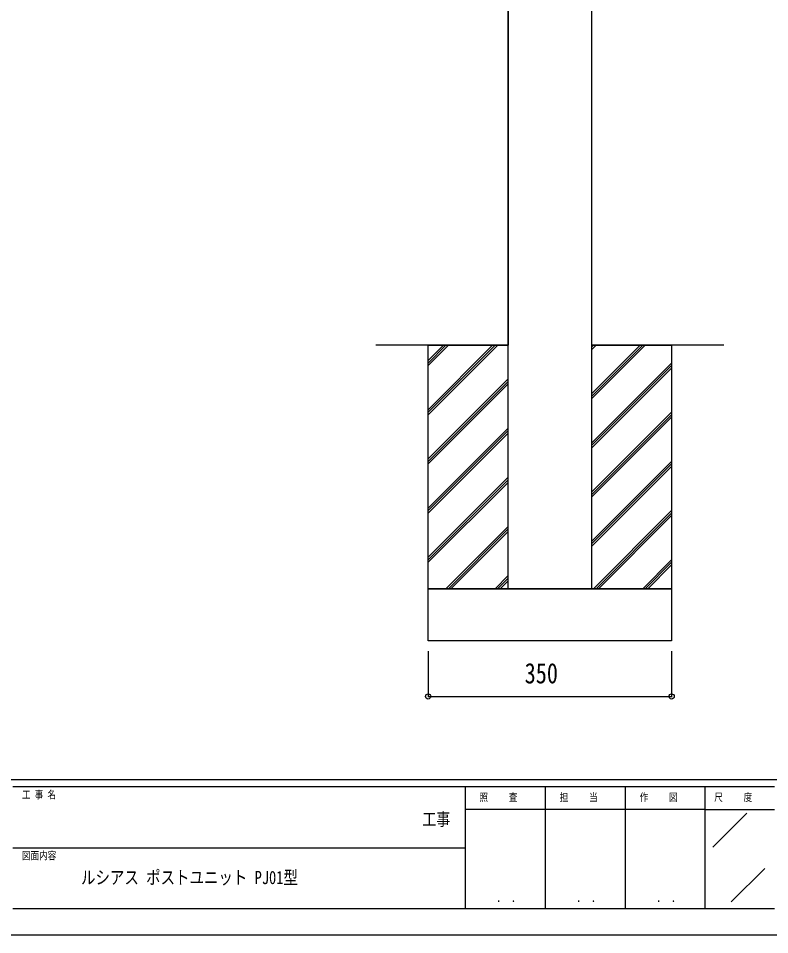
# Model space of a CAD drawing. Units: millimetres, scale not verified. Extents: x -2102 to 2102, y -1485 to 1485.
# Drawn here: x 5 to 1085, y -1485 to -167 of the extents above; entities that cross this region are included whole.
import ezdxf
from ezdxf.enums import TextEntityAlignment as Align

# ---------------------------------------------------------------- set-up
doc = ezdxf.new("R2010")
doc.units = ezdxf.units.MM
doc.header["$LTSCALE"] = 8
for name, color, linetype in [('0-1_USER1', 3, 'Continuous'), ('0-3_YKK_A1', 4, 'Continuous'), ('0-4_YKK_D', 6, 'Continuous'), ('0-5_YKK_ZWAK', 7, 'Continuous')]:
    doc.layers.add(name, color=color, linetype=linetype)
doc.styles.add('ＭＳ ゴシック', font='')
doc.styles.get('ＭＳ ゴシック').set_extended_font_data('MS Gothic')

msp = doc.modelspace()

# ---------------------------------------------------------------- linework, layer by layer
at = {"layer": '0-3_YKK_A1'}
for p, q in [((709.51, 762.5), (709.51, -637.5)), ((829.51, 762.5), (829.51, -637.5)), ((709.51, -637.5), (519.51, -637.5)), ((594.51, -659.504), (616.514, -637.5)), ((594.51, -730.215), (687.225, -637.5)), ((594.51, -663.129), (620.139, -637.5)), ((594.51, -733.84), (690.85, -637.5)), ((594.51, -666.754), (623.764, -637.5)), ((594.51, -737.465), (694.475, -637.5)), ((1019.51, -637.5), (829.51, -637.5)), ((829.51, -707.347), (899.357, -637.5)), ((829.51, -640.261), (832.271, -637.5)), ((829.51, -710.972), (902.982, -637.5)), ((829.51, -643.886), (835.896, -637.5)), ((829.51, -714.597), (906.607, -637.5)), ((829.51, -778.058), (944.51, -663.058)), ((829.51, -781.683), (944.51, -666.683)), ((829.51, -785.308), (944.51, -670.308)), ((594.51, -800.926), (709.51, -685.926)), ((594.51, -804.551), (709.51, -689.551)), ((594.51, -808.176), (709.51, -693.176)), ((829.51, -848.768), (944.51, -733.768)), ((829.51, -852.393), (944.51, -737.393)), ((829.51, -856.018), (944.51, -741.018)), ((594.51, -871.636), (709.51, -756.636)), ((594.51, -875.261), (709.51, -760.261)), ((594.51, -878.886), (709.51, -763.886)), ((829.51, -919.479), (944.51, -804.479)), ((829.51, -923.104), (944.51, -808.104)), ((829.51, -926.729), (944.51, -811.729)), ((594.51, -942.347), (709.51, -827.347)), ((594.51, -945.972), (709.51, -830.972)), ((594.51, -949.597), (709.51, -834.597)), ((832.199, -987.5), (944.51, -875.19)), ((835.824, -987.5), (944.51, -878.815)), ((839.449, -987.5), (944.51, -882.44)), ((620.067, -987.5), (709.51, -898.058)), ((623.692, -987.5), (709.51, -901.683)), ((627.317, -987.5), (709.51, -905.308)), ((902.91, -987.5), (944.51, -945.9)), ((906.535, -987.5), (944.51, -949.525)), ((910.16, -987.5), (944.51, -953.15)), ((690.778, -987.5), (709.51, -968.768)), ((694.403, -987.5), (709.51, -972.393)), ((698.028, -987.5), (709.51, -976.018)), ((829.51, -987.5), (709.51, -987.5))]:
    msp.add_line(p, q, dxfattribs=at)
for points in [[(709.51, 762.5), (829.51, 762.5), (829.51, -987.5), (709.51, -987.5)], [(594.51, -987.5), (944.51, -987.5), (944.51, -1062.5), (594.51, -1062.5)]]:
    msp.add_lwpolyline(points, close=True, dxfattribs=at)
msp.add_lwpolyline([(829.51, -637.5), (944.51, -637.5), (944.51, -987.5), (594.51, -987.5), (594.51, -637.5), (709.51, -637.5)], dxfattribs=at)
at = {"layer": '0-4_YKK_D'}
for p, q in [((594.51, -1077.5), (594.51, -1143.5)), ((944.51, -1077.5), (944.51, -1143.5)), ((594.51, -1142.5), (944.51, -1142.5))]:
    msp.add_line(p, q, dxfattribs=at)
for centre in [(594.51, -1142.5), (944.51, -1142.5)]:
    msp.add_circle(centre, 3.75, dxfattribs=at)
at = {"layer": '0-5_YKK_ZWAK'}
for p, q in [((1947.51, -1262.5), (-1952.49, -1262.5)), ((647.51, -1272.5), (-2.49, -1272.5)), ((762.51, -1272.5), (762.51, -1447.5)), ((877.51, -1272.5), (877.51, -1447.5)), ((992.51, -1272.5), (992.51, -1447.5)), ((1092.51, -1272.5), (992.51, -1272.5)), ((992.51, -1305), (647.51, -1305)), ((992.51, -1305), (1092.51, -1305)), ((1003.552, -1359.146), (1052.519, -1310.179)), ((-2.49, -1360), (647.51, -1360)), ((1030.336, -1437.994), (1078.446, -1389.884)), ((-2.49, -1447.5), (647.51, -1447.5)), ((647.51, -1447.5), (992.51, -1447.5)), ((992.51, -1447.5), (1092.51, -1447.5))]:
    msp.add_line(p, q, dxfattribs=at)
msp.add_lwpolyline([(-2102.5, -1485), (2102.5, -1485), (2102.5, 1485), (-2102.5, 1485)], close=True, dxfattribs=at)
msp.add_lwpolyline([(992.51, -1272.5), (647.51, -1272.5), (647.51, -1447.5)], dxfattribs=at)

# ---------------------------------------------------------------- texts
at = {"layer": '0-1_USER1', "style": 'ＭＳ ゴシック', "width": 0.8}
msp.add_text('ルシアス ポストユニット PJ01型', height=19.06, dxfattribs=at).set_placement((95.5, -1418), align=Align.BOTTOM_LEFT)
at = {"layer": '0-4_YKK_D', "style": 'ＭＳ ゴシック', "width": 0.8}
msp.add_text('350', height=29.33, dxfattribs=at).set_placement((733.243, -1132.5), align=Align.BOTTOM_LEFT)
at = {"layer": '0-5_YKK_ZWAK', "style": 'ＭＳ ゴシック', "width": 0.8}
for s, height, p in [('工 事 名', 11, (10.635, -1292.5)), ('照     査', 11, (668.21, -1296.25)), ('担     当', 11, (783.61, -1296.25)), ('作     図', 11, (898.61, -1296.25)), ('尺     度', 11, (1005.71, -1296.25)), ('工事', 18.33, (586.167, -1333.732)), ('図面内容', 11, (10.635, -1380)), ('． ．', 12.96, (692.5, -1442.176)), ('． ．', 12.96, (807.5, -1442.176)), ('． ．', 12.96, (922.5, -1442.176))]:
    msp.add_text(s, height=height, dxfattribs=at).set_placement(p, align=Align.BOTTOM_LEFT)

doc.saveas('drawing.dxf')
